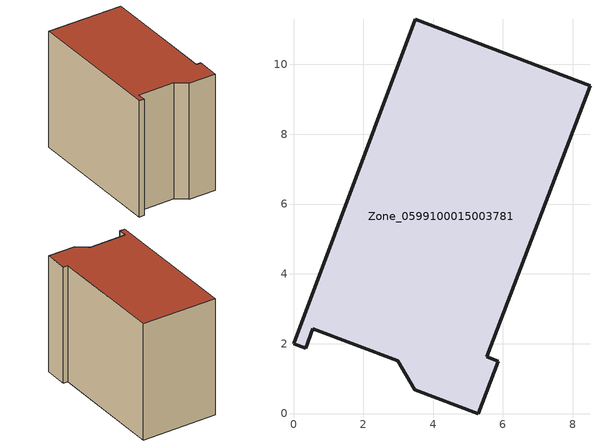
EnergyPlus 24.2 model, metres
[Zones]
Zone_0599100015003781
 floor ground (C_G): 5.29,0 3.47,0.69 2.99,1.51 0.56,2.43 0.34,1.86 0,2 3.49,11.29 8.49,9.39 5.54,1.62 5.86,1.5 z0.9
 wall outside (C_F): 0.56,2.43 2.99,1.51 3.47,0.69 5.29,0 5.86,1.5 5.54,1.62 8.49,9.39 3.49,11.29 0,2 0.34,1.86 0.56,2.43 z0.9:9.26
 roof outside (C_R): 2.99,1.51 3.47,0.69 5.29,0 5.86,1.5 5.54,1.62 8.49,9.39 3.49,11.29 0,2 0.34,1.86 0.56,2.43 z9.26
[BUILDING]
Pand.0599100015003781: North Axis=0; Terrain=City; Loads Convergence Tolerance Value=0.04; Temperature Convergence Tolerance Value=0.4; Solar Distribution=FullExterior; Maximum Number of Warmup Days=25; Minimum Number of Warmup Days=1
[Site:Location]
Rotterdam.The.Hague.AP_ZH_NLD Design_Conditions: Latitude=51.96; Longitude=4.45; Time Zone=1; Elevation=-4.5
[SITE:GROUNDTEMPERATURE:BUILDINGSURFACE]
18, 18, 18, 18, 18, 18, 18, 18, 18, 18, 18, 18
[MATERIAL] Thermal Absorptance=0.9; Solar Absorptance=0.7; Visible Absorptance=0.7
Name | Roughness | Thickness | Conductivity | Density | Specific Heat
G.TI.1965-1974 | MediumSmooth | 0.15 | 0.882353 | 540 | 1210
F.TI.1965-1974 | Rough | 0.3 | 0.697674 | 1920 | 840
R.TI.1965-1974 | MediumRough | 0.2 | 0.232558 | 1500 | 1000
[CONSTRUCTION]
C_G: G.TI.1965-1974
C_F: F.TI.1965-1974
C_R: R.TI.1965-1974
[ZONE]
Zone_0599100015003781: Type=1; Multiplier=1; Ceiling Height=Autocalculate; Volume=Autocalculate; Floor Area=autocalculate; Part of Total Floor Area=Yes
[ZONEINFILTRATION:DESIGNFLOWRATE]
Infil_Zone_0599100015003781: Zone or ZoneList or Space or SpaceList=Zone_0599100015003781; Schedule=AlwaysOn; Design Flow Rate Calculation Method=Flow/Area; Flow Rate per Floor Area=0.003; Constant Term Coefficient=1; Temperature Term Coefficient=0; Velocity Term Coefficient=0; Velocity Squared Term Coefficient=0
[HVACTEMPLATE:ZONE:IDEALLOADSAIRSYSTEM]
Zone_0599100015003781: Maximum Heating Supply Air Temperature=50; Minimum Cooling Supply Air Temperature=13; Maximum Heating Supply Air Humidity Ratio=0.0156; Minimum Cooling Supply Air Humidity Ratio=0.0077; Heating Limit=NoLimit; Cooling Limit=NoLimit; Dehumidification Control Type=ConstantSensibleHeatRatio; Cooling Sensible Heat Ratio=0.7; Dehumidification Setpoint=60; Humidification Control Type=None; Humidification Setpoint=30; Outdoor Air Method=None; Outdoor Air Flow Rate per Person=0.00944; Outdoor Air Flow Rate per Zone Floor Area=0; Outdoor Air Flow Rate per Zone=0; Demand Controlled Ventilation Type=None; Outdoor Air Economizer Type=NoEconomizer; Heat Recovery Type=None; Sensible Heat Recovery Effectiveness=0.7; Latent Heat Recovery Effectiveness=0.65
[ZONECONTROL:THERMOSTAT]
ThermostatControl_Zone_0599100015003781: Zone or ZoneList=Zone_0599100015003781; Control Type Schedule=DualSetpointControlType; Control 1=Thermostat_Zone_0599100015003781; Temperature Difference Between Cutout And Setpoint=0
[THERMOSTATSETPOINT:DUALSETPOINT]
Thermostat_Zone_0599100015003781: Heating Setpoint Temperature Schedule=HeatingSetpoint_Zone_0599100015003781; Cooling Setpoint Temperature Schedule=CoolingSetpoint_Zone_0599100015003781
[SCHEDULE:COMPACT]
HeatingSetpoint_Zone_0599100015003781: Through: 12/31, For: AllDays, Until: 24:00, 21
CoolingSetpoint_Zone_0599100015003781: Through: 12/31, For: AllDays, Until: 24:00, 24
DualSetpointControlType: Through: 12/31, For: AllDays, Until: 24:00, 4
AlwaysOn: Through: 12/31, For: AllDays, Until: 24:00, 1
